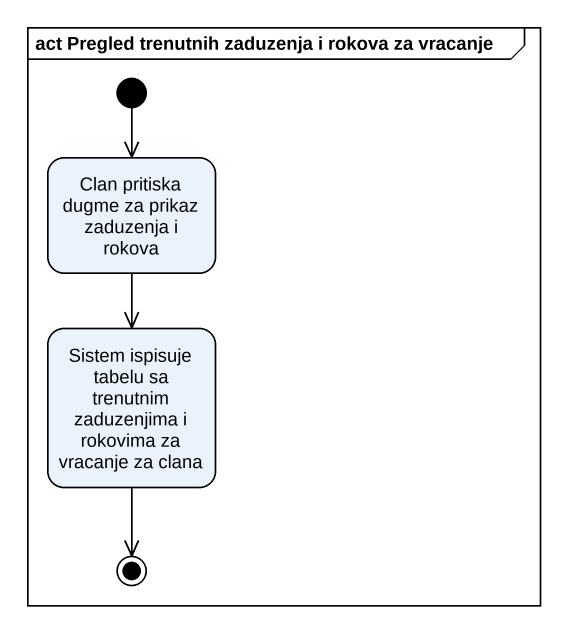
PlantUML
@startuml
mainframe act Pregled trenutnih zaduzenja i rokova za vracanje
hide empty description
state "Clan pritiska dugme za prikaz zaduzenja i rokova" as Clan_pritiska_dugme_za
state "Sistem ispisuje tabelu sa trenutnim zaduzenjima i rokovima za vracanje za clana" as Sistem_ispisuje_tabelu_sa
[*] --> Clan_pritiska_dugme_za
Clan_pritiska_dugme_za --> Sistem_ispisuje_tabelu_sa
Sistem_ispisuje_tabelu_sa --> [*]
@enduml
